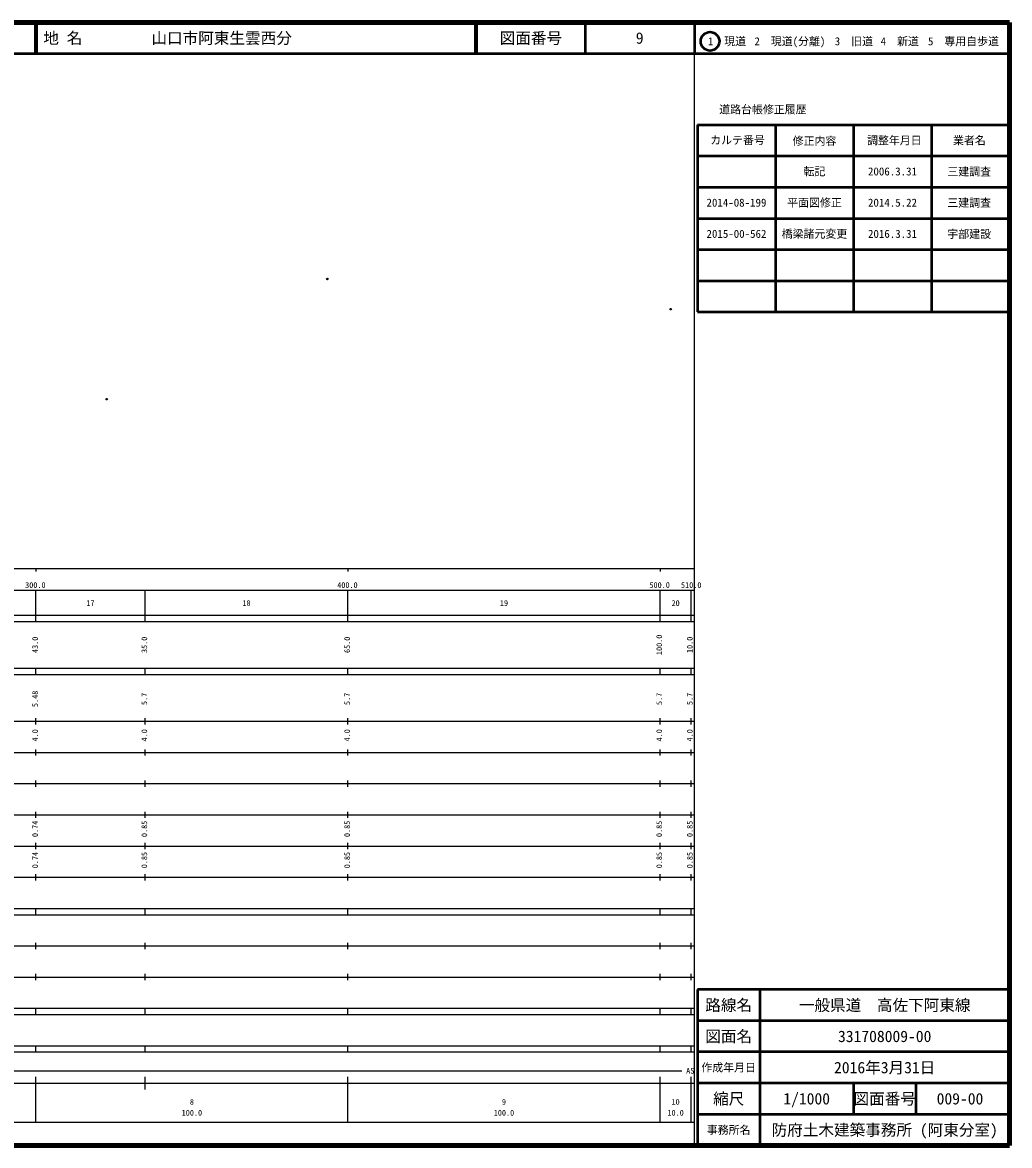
# Model space of a CAD drawing. Units: millimetres on the paper. Extents: x 40 to 680, y 20 to 380.
# Drawn here: x 363.7 to 680, y 20 to 380 of the extents above; entities that cross this region are included whole.
import ezdxf
from ezdxf.enums import TextEntityAlignment as Align

# ---------------------------------------------------------------- set-up
doc = ezdxf.new("R2010")
doc.units = ezdxf.units.MM
doc.header["$PDMODE"] = 32
doc.header["$PDSIZE"] = 0.5
doc.layers.add('M-OTRS', color=6, linetype='Continuous')
doc.layers.add('M-TTL-TXT', color=7, linetype='Continuous')
for name, color, linetype, lineweight in [('M-TTL', 2, 'Continuous', 140), ('M-TTL-BAND', 7, 'Continuous', 25), ('M-TTL-FRAM', 2, 'Continuous', 50), ('M-TTL-LINE', 7, 'Continuous', 50)]:
    doc.layers.add(name, color=color, linetype=linetype, lineweight=lineweight)
doc.styles.add('ＭＳ ゴシック', font='')
doc.styles.get('ＭＳ ゴシック').set_extended_font_data('MS Gothic')

msp = doc.modelspace()

# ---------------------------------------------------------------- linework, layer by layer
at = {"layer": 'M-OTRS'}
for p in [(461.417, 297.775), (571.447, 288.086), (390.704, 259.245)]:
    msp.add_point(p, dxfattribs=at)
at = {"layer": 'M-TTL'}
for p, q in [((680, 380), (40, 380)), ((680, 20), (680, 380)), ((40, 20), (680, 20))]:
    msp.add_line(p, q, dxfattribs=at)
at = {"layer": 'M-TTL-BAND'}
for p, q in [((579, 20), (579, 370)), ((40, 205), (579, 205)), ((368, 205), (368, 204)), ((468, 205), (468, 204)), ((568, 205), (568, 204)), ((68, 198), (579, 198)), ((368, 188), (368, 198)), ((403, 188), (403, 198)), ((468, 188), (468, 198)), ((568, 188), (568, 198)), ((578, 188), (578, 198)), ((40, 190), (579, 190)), ((40, 188), (579, 188)), ((40, 173), (579, 173)), ((368, 171), (368, 173)), ((403, 171), (403, 173)), ((468, 171), (468, 173)), ((568, 171), (568, 173)), ((578, 171), (578, 173)), ((40, 171), (579, 171)), ((40, 156), (579, 156)), ((368, 155), (368, 157)), ((403, 155), (403, 157)), ((468, 155), (468, 157)), ((568, 155), (568, 157)), ((578, 155), (578, 157)), ((46, 146), (579, 146)), ((368, 145), (368, 147)), ((403, 145), (403, 147)), ((468, 145), (468, 147)), ((568, 145), (568, 147)), ((578, 145), (578, 147)), ((368, 135), (368, 137)), ((403, 135), (403, 137)), ((468, 135), (468, 137)), ((568, 135), (568, 137)), ((578, 135), (578, 137)), ((52, 136), (579, 136)), ((46, 126), (579, 126)), ((368, 125), (368, 127)), ((403, 125), (403, 127)), ((468, 125), (468, 127)), ((568, 125), (568, 127)), ((578, 125), (578, 127)), ((52, 116), (579, 116)), ((368, 115), (368, 117)), ((403, 115), (403, 117)), ((468, 115), (468, 117)), ((568, 115), (568, 117)), ((578, 115), (578, 117)), ((46, 106), (579, 106)), ((368, 105), (368, 107)), ((403, 105), (403, 107)), ((468, 105), (468, 107)), ((568, 105), (568, 107)), ((578, 105), (578, 107)), ((40, 96), (579, 96)), ((40, 94), (579, 94)), ((368, 94), (368, 96)), ((403, 94), (403, 96)), ((468, 94), (468, 96)), ((568, 94), (568, 96)), ((578, 94), (578, 96)), ((49, 84), (579, 84)), ((368, 83), (368, 85)), ((403, 83), (403, 85)), ((468, 83), (468, 85)), ((568, 83), (568, 85)), ((578, 83), (578, 85)), ((40, 74), (579, 74)), ((368, 73), (368, 75)), ((403, 73), (403, 75)), ((468, 73), (468, 75)), ((568, 73), (568, 75)), ((578, 73), (578, 75)), ((40, 64), (579, 64)), ((40, 62), (579, 62)), ((368, 62), (368, 64)), ((403, 62), (403, 64)), ((468, 62), (468, 64)), ((568, 62), (568, 64)), ((578, 62), (578, 64)), ((40, 52), (579, 52)), ((368, 50), (368, 52)), ((403, 50), (403, 52)), ((468, 50), (468, 52)), ((568, 50), (568, 52)), ((578, 50), (578, 52)), ((40, 50), (579, 50)), ((231, 44), (575, 44)), ((40, 40), (579, 40)), ((368, 27.5), (368, 42)), ((403, 38), (403, 42)), ((468, 27.5), (468, 42)), ((568, 27.5), (568, 42)), ((578, 27.5), (578, 42)), ((68, 27.5), (579, 27.5))]:
    msp.add_line(p, q, dxfattribs=at)
at = {"layer": 'M-TTL-FRAM'}
for p, q in [((580, 347.197), (580, 287.197)), ((580, 347.197), (680, 347.197)), ((580, 287.197), (680, 287.197)), ((680, 70), (580, 70)), ((580, 70), (580, 20))]:
    msp.add_line(p, q, dxfattribs=at)
at = {"layer": 'M-TTL-LINE'}
for p, q in [((367.75, 380), (367.75, 370)), ((368.25, 380), (368.25, 370)), ((508.747, 380), (508.747, 370)), ((509.247, 380), (509.247, 370)), ((543.997, 380), (543.997, 370)), ((579, 380), (579, 370)), ((40, 370), (680, 370)), ((605, 347.197), (605, 287.197)), ((630, 347.197), (630, 287.197)), ((655, 347.197), (655, 287.197)), ((580, 337.197), (680, 337.197)), ((580, 327.197), (680, 327.197)), ((580, 317.197), (680, 317.197)), ((580, 307.197), (680, 307.197)), ((580, 297.197), (680, 297.197)), ((600, 70), (600, 20)), ((680, 60), (580, 60)), ((680, 50), (580, 50)), ((680, 40), (580, 40)), ((630, 40), (630, 30)), ((650, 40), (650, 30)), ((680, 30), (580, 30))]:
    msp.add_line(p, q, dxfattribs=at)
msp.add_circle((584.031, 373.958), 3, dxfattribs=at)

# ---------------------------------------------------------------- texts
at = {"layer": 'M-TTL-BAND', "style": 'ＭＳ ゴシック'}
for s, p in [('300.0', (367.844, 198.195)), ('400.0', (467.844, 198.195)), ('500.0', (567.885, 198.195)), ('510.0', (578, 198.195)), ('17', (385.5, 192.405)), ('18', (435.5, 192.405)), ('19', (518, 192.405)), ('20', (573, 192.405)), ('AS', (577.691, 42.5)), ('8', (418, 32.523)), ('9', (518, 32.523)), ('10', (573, 32.523)), ('100.0', (418, 29.033)), ('100.0', (518, 29.033)), ('10.0', (573, 29.033))]:
    msp.add_text(s, height=1.833, dxfattribs=at).set_placement(p, align=Align.BOTTOM_CENTER)
for s, p in [('43.0', (369.211, 180.5)), ('35.0', (404.211, 180.5)), ('65.0', (469.211, 180.5)), ('100.0', (569.211, 180.5)), ('10.0', (579, 180.5)), ('5.48', (369.211, 163.174)), ('5.7', (404.211, 163.174)), ('5.7', (469.211, 163.174)), ('5.7', (569.211, 163.174)), ('5.7', (579, 163.174)), ('4.0', (369.211, 151.5)), ('4.0', (404.211, 151.5)), ('4.0', (469.211, 151.5)), ('4.0', (569.211, 151.5)), ('4.0', (579, 151.5)), ('0.74', (369.211, 121.5)), ('0.85', (404.211, 121.5)), ('0.85', (469.211, 121.5)), ('0.85', (569.211, 121.5)), ('0.85', (579, 121.5)), ('0.74', (369.211, 111.5)), ('0.85', (404.211, 111.5)), ('0.85', (469.211, 111.5)), ('0.85', (569.211, 111.5)), ('0.85', (579, 111.5))]:
    msp.add_text(s, height=1.833, rotation=90, dxfattribs=at).set_placement(p, align=Align.BOTTOM_CENTER)
at = {"layer": 'M-TTL-TXT', "style": 'ＭＳ ゴシック'}
for s, p in [('地 名', (370.38, 375)), ('山口市阿東生雲西分', (405.024, 375))]:
    msp.add_text(s, height=3.666, dxfattribs=at).set_placement(p, align=Align.MIDDLE_LEFT)
for s, height, p in [('図面番号', 3.666, (526.622, 375)), ('9', 3.666, (561.497, 375)), ('1\u3000現道', 2.566, (589.448, 373.958)), ('2\u3000現道(分離)', 2.566, (609.619, 373.958)), ('3\u3000旧道', 2.566, (630.121, 373.958)), ('4\u3000新道', 2.566, (644.824, 373.958)), ('5\u3000専用自歩道', 2.566, (665.228, 373.958)), ('道路台帳修正履歴', 2.566, (600.968, 352.113)), ('カルテ番号', 2.566, (592.839, 342.277)), ('修正内容', 2.566, (617.509, 342.023)), ('調整年月日', 2.566, (643.089, 342.197)), ('業者名', 2.566, (667.134, 342.197)), ('転記', 2.566, (617.5, 332.245)), ('2006.3.31', 2.566, (642.5, 332.245)), ('三建調査', 2.566, (667.077, 332.189)), ('2014-08-199', 2.566, (592.5, 322.245)), ('平面図修正', 2.566, (617.5, 322.245)), ('2014.5.22', 2.566, (642.5, 322.245)), ('三建調査', 2.566, (667.077, 322.189)), ('2015-00-562', 2.566, (592.5, 312.245)), ('橋梁諸元変更', 2.566, (617.5, 312.245)), ('2016.3.31', 2.566, (642.5, 312.245)), ('宇部建設', 2.566, (667.077, 312.189)), ('路線名', 3.666, (590, 65)), ('路線名', 3.666, (590, 65)), ('一般県道\u3000高佐下阿東線', 3.666, (640, 65)), ('図面名', 3.666, (590, 55)), ('図面名', 3.666, (590, 55)), ('331708009-00', 3.666, (640, 55)), ('2016年3月31日', 3.666, (640, 45)), ('作成年月日', 2.566, (590, 45)), ('作成年月日', 2.566, (590, 45)), ('縮尺', 3.666, (590, 35)), ('縮尺', 3.666, (590, 35)), ('1/1000', 3.666, (615, 35)), ('図面番号', 3.666, (640, 35)), ('図面番号', 3.666, (640, 35)), ('009-00', 3.666, (664.125, 35)), ('事務所名', 2.566, (590, 25)), ('事務所名', 2.566, (590, 25)), ('防府土木建築事務所 (阿東分室)', 3.666, (640, 25))]:
    msp.add_text(s, height=height, dxfattribs=at).set_placement(p, align=Align.MIDDLE_CENTER)

doc.saveas('drawing.dxf')
